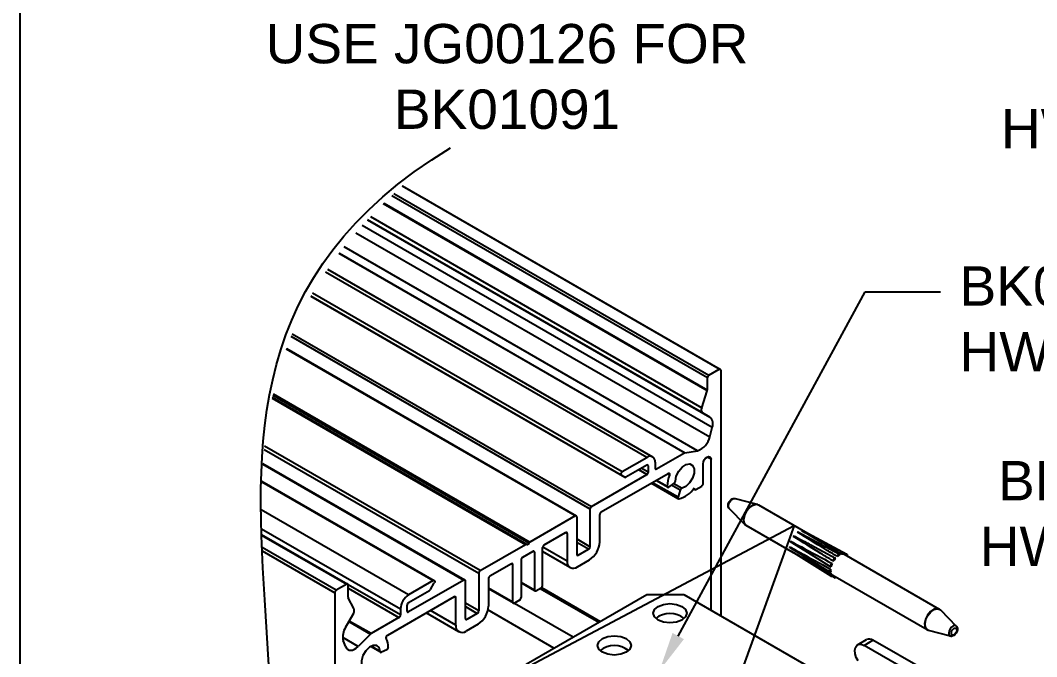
# Model space of a CAD drawing. Extents: x 0 to 10.3, y -9 to 0.
# Drawn here: x 0 to 4.842, y -6.08 to -3.047 of the extents above; entities that cross this region are included whole.
import ezdxf
from ezdxf import colors
from ezdxf.entities.mleader import LeaderData, LeaderLine
from ezdxf.math import Vec2, Vec3

# ---------------------------------------------------------------- set-up
doc = ezdxf.new("R2010")
doc.units = 0
doc.header["$LTSCALE"] = 0.5
doc.header["$MEASUREMENT"] = 0
for name, color, linetype in [('Brackets', 181, 'CONTINUOUS'), ('Dimension', 10, 'CONTINUOUS'), ('FAB DWG', 221, 'CONTINUOUS'), ('Hardware', 242, 'CONTINUOUS'), ('Housing', 150, 'CONTINUOUS')]:
    doc.layers.add(name, color=color, linetype=linetype)
doc.layers.add('Text-Unprinted', color=131, linetype='CONTINUOUS', plot=False)
doc.styles.get("Standard").update_dxf_attribs({"font": 'arial.ttf'})

msp = doc.modelspace()

# ---------------------------------------------------------------- linework, layer by layer
at = {"layer": 'Brackets', "transparency": 16777216}
for p, q in [((2.4099, -6.1158), (2.9845, -5.7842)), ((2.9845, -5.7842), (3.1612, -5.7842)), ((3.1612, -5.7842), (3.9047, -6.2133)), ((3.9888, -6.0236), (4.031, -5.9992)), ((4.02, -6.0267), (4.0623, -6.0023)), ((4.3103, -6.1454), (4.0623, -6.0023)), ((4.268, -6.1698), (4.02, -6.0267))]:
    msp.add_line(p, q, dxfattribs=at)
at = {"layer": 'Brackets', "transparency": 16777216, "flags": 128}
for points in [[(3.1515, -5.9062), (3.1256, -5.9162), (3.0949, -5.9197), (3.0643, -5.9162), (3.0384, -5.9062), (3.021, -5.8912), (3.0149, -5.8735), (3.021, -5.8558), (3.0384, -5.8409), (3.0643, -5.8309), (3.0949, -5.8273), (3.1256, -5.8309), (3.1515, -5.8409), (3.1689, -5.8558), (3.1749, -5.8735), (3.1689, -5.8912), (3.1515, -5.9062)], [(2.8863, -6.0592), (2.8604, -6.0692), (2.8298, -6.0727), (2.7992, -6.0692), (2.7732, -6.0592), (2.7559, -6.0442), (2.7498, -6.0265), (2.7559, -6.0089), (2.7732, -5.9939), (2.7992, -5.9839), (2.8298, -5.9804), (2.8604, -5.9839), (2.8863, -5.9939), (2.9037, -6.0089), (2.9098, -6.0265), (2.9037, -6.0442), (2.8863, -6.0592)], [(3.9916, -6.1004), (3.9827, -6.0836), (3.9773, -6.0663), (3.9759, -6.05), (3.9785, -6.0363), (3.9849, -6.0264), (3.9947, -6.0213), (4.0067, -6.0214), (4.02, -6.0267)]]:
    msp.add_lwpolyline(points, dxfattribs=at)
at = {"layer": 'Brackets', "transparency": 16777216}
for centre, radius, start, end in [((3.0949, -5.984), 0.1096, 51.7271, 128.2729), ((4.0441, -6.0268), 0.0305, 53.3912, 115.307), ((2.8298, -6.137), 0.1096, 51.7271, 128.2729)]:
    msp.add_arc(centre, radius, start, end, dxfattribs=at)
at = {"layer": 'Dimension', "transparency": 16777216}
msp.add_open_spline([(0, -8.3069), (1.2773, -7.5535), (1.1708, -5.9026), (1.0643, -4.2517), (2.0498, -3.6549)], degree=3, knots=[0.073588, 0.073588, 0.073588, 0.073588, 1, 1.908891, 1.908891, 1.908891, 1.908891], dxfattribs=at)
at = {"layer": 'Hardware', "transparency": 16777216}
for p, q in [((3.4026, -5.3259), (3.4053, -5.3263)), ((3.4053, -5.3263), (3.5099, -5.3536)), ((3.4534, -5.4515), (3.3774, -5.3746)), ((3.506, -5.3535), (3.5164, -5.3562)), ((3.5164, -5.3562), (3.78, -5.5083)), ((3.6829, -5.5851), (3.4589, -5.4558)), ((3.7049, -5.4858), (3.9029, -5.5917)), ((3.7251, -5.479), (3.9231, -5.585)), ((3.752, -5.4922), (3.9385, -5.592)), ((3.8562, -5.6777), (3.6654, -5.5592)), ((3.7523, -5.5845), (3.6695, -5.5332)), ((3.7662, -5.5478), (3.8832, -5.6105)), ((3.8626, -5.6966), (3.6718, -5.5782)), ((3.8604, -5.6518), (3.7518, -5.5844)), ((3.9247, -5.5919), (4.3777, -5.8534)), ((3.878, -5.7037), (3.8665, -5.6966)), ((4.3203, -5.953), (3.8704, -5.6933)), ((4.3833, -5.8576), (4.4593, -5.9346)), ((4.3203, -5.953), (4.3234, -5.9544)), ((4.4314, -5.9829), (4.3268, -5.9556))]:
    msp.add_line(p, q, dxfattribs=at)
at = {"layer": 'Hardware', "transparency": 16777216, "flags": 128}
for points in [[(3.3774, -5.3746), (3.3746, -5.3698), (3.3736, -5.3614), (3.3757, -5.3516), (3.3805, -5.3417), (3.3873, -5.3334), (3.3951, -5.3278), (3.4026, -5.3259)], [(3.5132, -5.3548), (3.5044, -5.3529), (3.4892, -5.3567), (3.4735, -5.368), (3.4598, -5.3848), (3.45, -5.4048), (3.4457, -5.4249), (3.4476, -5.4419), (3.4554, -5.4533), (3.4561, -5.4538)], [(3.4589, -5.4558), (3.4568, -5.4544), (3.449, -5.4429), (3.4471, -5.4258), (3.4514, -5.4057), (3.4612, -5.3856), (3.475, -5.3687), (3.4908, -5.3574), (3.506, -5.3535)], [(3.884, -5.6111), (3.8823, -5.6102), (3.88, -5.6104), (3.8776, -5.6118), (3.8753, -5.6142), (3.8736, -5.6171), (3.8726, -5.6203), (3.8725, -5.6231), (3.8734, -5.6253)], [(3.9048, -5.5953), (3.9042, -5.593), (3.9027, -5.5916), (3.9005, -5.5914), (3.8981, -5.5924), (3.8958, -5.5945), (3.8938, -5.5973), (3.8925, -5.6004), (3.8921, -5.6034)], [(3.9245, -5.5926), (3.9251, -5.5895), (3.9247, -5.5869), (3.9235, -5.5852), (3.9216, -5.5846), (3.9193, -5.5852), (3.9168, -5.5869), (3.9147, -5.5894), (3.9131, -5.5925)], [(3.9396, -5.6005), (3.9404, -5.5977), (3.9404, -5.5949), (3.9394, -5.5928), (3.9377, -5.5917), (3.9355, -5.5919), (3.9331, -5.5932), (3.9308, -5.5955)], [(3.8602, -5.6629), (3.8579, -5.665), (3.8559, -5.6679), (3.8547, -5.671), (3.8544, -5.674), (3.855, -5.6764), (3.8564, -5.6778), (3.8585, -5.6781), (3.8609, -5.6772)], [(3.8677, -5.6359), (3.8653, -5.6365), (3.8629, -5.6383), (3.8608, -5.641), (3.8593, -5.644), (3.8587, -5.6471), (3.8589, -5.6498), (3.8601, -5.6516), (3.862, -5.6523)], [(3.8635, -5.685), (3.8618, -5.688), (3.8609, -5.6911), (3.8609, -5.6939), (3.8618, -5.696), (3.8635, -5.697), (3.8658, -5.6969), (3.8682, -5.6956), (3.8705, -5.6933)], [(3.8766, -5.6969), (3.8762, -5.6993), (3.8766, -5.7018), (3.8778, -5.7036), (3.8797, -5.7042), (3.882, -5.7036), (3.8844, -5.7019), (3.8848, -5.7016)], [(4.3777, -5.8534), (4.3674, -5.8507), (4.3521, -5.8545), (4.3364, -5.8658), (4.3225, -5.8828), (4.3127, -5.9028), (4.3085, -5.923), (4.3104, -5.9401), (4.3181, -5.9515), (4.3203, -5.953)], [(4.3268, -5.9556), (4.3198, -5.9522), (4.312, -5.9408), (4.3102, -5.9238), (4.3144, -5.9037), (4.3242, -5.8837), (4.338, -5.8669), (4.3536, -5.8556), (4.3688, -5.8518)], [(4.3688, -5.8518), (4.3813, -5.8559), (4.3833, -5.8576)], [(4.4521, -5.9317), (4.4446, -5.9336), (4.4369, -5.9391), (4.4301, -5.9475), (4.4253, -5.9573), (4.4232, -5.9672), (4.4241, -5.9756), (4.428, -5.9812), (4.4314, -5.9829)], [(4.4546, -5.9438), (4.4586, -5.9451), (4.4611, -5.9488), (4.4617, -5.9543), (4.4603, -5.9608), (4.4572, -5.9672), (4.4527, -5.9727), (4.4477, -5.9763), (4.4427, -5.9775), (4.4387, -5.9762), (4.4362, -5.9725), (4.4356, -5.967), (4.437, -5.9606), (4.4402, -5.9541), (4.4446, -5.9487), (4.4497, -5.945), (4.4546, -5.9438)], [(4.4593, -5.9346), (4.4583, -5.9337), (4.4521, -5.9317)]]:
    msp.add_lwpolyline(points, dxfattribs=at)
at = {"layer": 'Hardware', "transparency": 16777216}
for centre, radius, start, end in [((3.6856, -5.5068), 0.00247, 106.1064, 180.0197), ((3.7047, -5.4875), 0.00178, 82.4492, 170.6358), ((3.7248, -5.4803), 0.00132, 74.6354, 152.5738), ((3.6666, -5.5582), 0.00166, 131.7209, 220.0359), ((3.6717, -5.5325), 0.00235, 122.2759, 199.1025), ((3.6726, -5.5773), 0.00123, 152.2471, 226.8405), ((3.9542, -5.675), 0.0949, 137.7026, 148.4234), ((3.9297, -5.6481), 0.0584, 115.1954, 130.022), ((3.9186, -5.617), 0.0251, 76.4607, 102.541), ((3.9097, -5.6677), 0.0498, 174.5078, 191.0154), ((3.9491, -5.6736), 0.0897, 155.1232, 166.2551), ((3.8833, -5.6755), 0.0219, 205.6343, 234.2445)]:
    msp.add_arc(centre, radius, start, end, dxfattribs=at)
for points, knots in [([(3.3774, -5.3745), (3.3773, -5.3744), (3.3754, -5.3731), (3.3733, -5.3686), (3.3716, -5.3614), (3.3725, -5.3525), (3.3764, -5.3427), (3.383, -5.3337), (3.391, -5.3277), (3.3974, -5.3258), (3.4006, -5.3257), (3.4011, -5.3257)], [0, 0, 0, 0, 0.006263, 0.114663, 0.229764, 0.367656, 0.522934, 0.679727, 0.843081, 0.979058, 1, 1, 1, 1]), ([(3.8734, -5.6253), (3.8696, -5.623), (3.8496, -5.6105), (3.7861, -5.5711), (3.7265, -5.5339), (3.6831, -5.5068)], [0, 0, 0, 0, 0.058989, 0.3150592, 1, 1, 1, 1]), ([(3.6849, -5.5045), (3.6854, -5.5047), (3.6892, -5.5067), (3.7063, -5.5158), (3.7329, -5.53), (3.7562, -5.5425), (3.7663, -5.5479)], [0, 0, 0, 0, 0.018253, 0.140495, 0.629465, 1, 1, 1, 1]), ([(3.8921, -5.6034), (3.8884, -5.6011), (3.8685, -5.5889), (3.8054, -5.5501), (3.7461, -5.5137), (3.7029, -5.4872)], [0, 0, 0, 0, 0.058989, 0.315059, 1, 1, 1, 1]), ([(3.9131, -5.5925), (3.9094, -5.5903), (3.8895, -5.5784), (3.8263, -5.5407), (3.7669, -5.5054), (3.7236, -5.4797)], [0, 0, 0, 0, 0.058989, 0.315059, 1, 1, 1, 1]), ([(3.6655, -5.5569), (3.666, -5.5572), (3.6697, -5.5592), (3.6864, -5.5683), (3.7507, -5.6033), (3.812, -5.6367), (3.8602, -5.6629)], [0, 0, 0, 0, 0.007458, 0.057409, 0.257212, 1, 1, 1, 1]), ([(3.6704, -5.5305), (3.6709, -5.5307), (3.6747, -5.5327), (3.6916, -5.5417), (3.7568, -5.5765), (3.8188, -5.6097), (3.8677, -5.6359)], [0, 0, 0, 0, 0.007458, 0.057409, 0.257212, 1, 1, 1, 1]), ([(3.6716, -5.5768), (3.672, -5.577), (3.6757, -5.5791), (3.6921, -5.5884), (3.7555, -5.6242), (3.8159, -5.6582), (3.8635, -5.685)], [0, 0, 0, 0, 0.007458, 0.057409, 0.257212, 1, 1, 1, 1]), ([(4.4591, -5.9348), (4.4595, -5.9351), (4.4617, -5.9366), (4.4637, -5.9416), (4.4651, -5.9489), (4.4638, -5.9581), (4.4595, -5.9678), (4.4525, -5.9766), (4.4444, -5.982), (4.437, -5.984), (4.4331, -5.983), (4.4318, -5.9826)], [0, 0, 0, 0, 0.02065, 0.122624, 0.233162, 0.366103, 0.512764, 0.660326, 0.81583, 0.936641, 1, 1, 1, 1])]:
    msp.add_open_spline(points, degree=3, knots=knots, dxfattribs=at)
at = {"layer": 'Housing', "linetype": 'Continuous', "lineweight": 25, "transparency": 16777216}
for p, q in [((1.7801, -3.8729), (3.2802, -4.7388)), ((3.3297, -4.7103), (1.8188, -3.8381)), ((1.8212, -3.836), (3.3347, -4.7098)), ((3.2725, -4.813), (1.7285, -3.9217)), ((1.7312, -3.919), (3.2731, -4.8091)), ((3.2731, -4.7511), (1.7693, -3.8829)), ((3.2504, -4.9186), (1.6543, -3.9972)), ((1.6543, -3.9972), (3.2857, -4.939)), ((1.6682, -3.9825), (3.2461, -4.8934)), ((1.5983, -4.0594), (3.2845, -5.0328)), ((3.2964, -4.9885), (1.6282, -4.0255)), ((3.1639, -5.1088), (1.5178, -4.1585)), ((1.519, -4.1569), (3.1663, -5.1079)), ((3.2256, -5.0986), (1.5424, -4.1268)), ((2.985, -5.1304), (1.4546, -4.2469)), ((1.4637, -4.2335), (3.0125, -5.1277)), ((1.3924, -4.3464), (2.8677, -5.1981)), ((2.8627, -5.2149), (1.384, -4.3613)), ((1.384, -4.3613), (2.8804, -5.2251)), ((1.2958, -4.541), (2.7216, -5.3641)), ((2.7145, -5.3764), (1.2903, -4.5542)), ((2.6438, -5.409), (1.2671, -4.6142)), ((1.2681, -4.6114), (2.6488, -5.4085)), ((3.2802, -4.7388), (3.3297, -4.7103)), ((3.3368, -4.7144), (3.3368, -5.8856)), ((3.2731, -4.8091), (3.2731, -4.7511)), ((2.4225, -5.5391), (1.2024, -4.8348)), ((1.2041, -4.8276), (2.4275, -5.5339)), ((3.2461, -4.8934), (3.2725, -4.813)), ((1.1995, -4.848), (2.4075, -5.5454)), ((2.4125, -5.5449), (1.2002, -4.845)), ((3.2857, -4.939), (3.2504, -4.9186)), ((3.2845, -5.0328), (3.2964, -4.9885)), ((2.1913, -5.6703), (1.1631, -5.0767)), ((1.1615, -5.0921), (2.1842, -5.6825)), ((2.8677, -5.1981), (2.985, -5.1304)), ((3.031, -5.1855), (3.1639, -5.1088)), ((3.1663, -5.1079), (3.2256, -5.0986)), ((3.2908, -5.1393), (3.272, -5.1285)), ((1.1556, -5.1622), (2.1135, -5.7152)), ((1.1558, -5.1589), (2.1185, -5.7147)), ((2.985, -5.1671), (2.8854, -5.2246)), ((2.9921, -5.1712), (2.985, -5.1671)), ((2.9921, -5.1998), (2.9921, -5.1712)), ((3.0239, -5.1529), (3.0239, -5.1814)), ((3.2533, -5.2549), (3.2533, -5.161)), ((3.2908, -5.859), (3.2908, -5.1393)), ((2.7216, -5.3641), (2.985, -5.212)), ((2.7676, -5.3906), (3.0862, -5.2067)), ((2.8804, -5.2251), (2.8627, -5.2149)), ((2.985, -5.212), (2.9461, -5.1896)), ((2.9602, -5.1814), (2.9921, -5.1998)), ((3.0239, -5.1814), (3.031, -5.1855)), ((3.0923, -5.2153), (3.0818, -5.2092)), ((1.1509, -5.2465), (1.9674, -5.7179)), ((1.151, -5.2432), (1.9724, -5.7174)), ((3.1349, -5.3275), (3.0059, -5.2531)), ((3.0125, -5.2493), (3.1335, -5.3191)), ((3.0838, -5.2728), (3.0278, -5.2404)), ((3.0307, -5.2387), (3.0817, -5.2682)), ((3.0894, -5.2719), (3.1142, -5.2551)), ((3.144, -5.287), (3.1025, -5.263)), ((3.1138, -5.2554), (3.1525, -5.2777)), ((3.2108, -5.2763), (3.2108, -5.2794)), ((3.2179, -5.2835), (3.2462, -5.2672)), ((3.144, -5.287), (3.1335, -5.3191)), ((3.2129, -5.284), (3.2073, -5.2807)), ((3.2091, -5.2784), (3.2108, -5.2794)), ((1.8501, -5.7856), (1.1482, -5.3804)), ((2.6438, -5.409), (2.4275, -5.5339)), ((2.6509, -5.4131), (2.6509, -5.5927)), ((2.7145, -5.556), (2.7145, -5.3764)), ((2.7605, -5.5335), (2.7605, -5.4029)), ((1.1491, -5.4707), (1.8112, -5.8529)), ((1.1497, -5.4976), (1.5599, -5.7344)), ((1.1498, -5.501), (1.5549, -5.7349)), ((2.4953, -5.5478), (2.5979, -5.4886)), ((2.6049, -5.4927), (2.5979, -5.4886)), ((2.6049, -5.4927), (2.6049, -5.6233)), ((2.6509, -5.5193), (2.7145, -5.556)), ((1.5054, -5.7634), (1.1516, -5.5592)), ((2.1913, -5.6703), (2.4075, -5.5454)), ((2.4125, -5.5449), (2.4175, -5.5478)), ((2.4225, -5.5391), (2.4175, -5.5478)), ((2.4883, -5.7397), (2.4883, -5.5601)), ((2.4889, -5.5563), (2.6049, -5.6233)), ((2.7075, -5.5682), (2.6509, -5.5356)), ((2.658, -5.5968), (2.7075, -5.5682)), ((1.1523, -5.5759), (1.4983, -5.7757)), ((2.4423, -5.5784), (2.3928, -5.607)), ((2.4494, -5.5825), (2.4423, -5.5784)), ((2.4494, -5.5825), (2.4494, -5.7621)), ((2.6194, -5.6554), (2.4883, -5.5797)), ((2.6509, -5.5927), (2.658, -5.5968)), ((2.3398, -5.6376), (2.2372, -5.6968)), ((2.3398, -5.6376), (2.3468, -5.6417)), ((2.3468, -5.8213), (2.3468, -5.6417)), ((2.3857, -5.6192), (2.3857, -5.7989)), ((2.6544, -5.6519), (2.711, -5.6193)), ((2.1842, -5.6825), (2.1842, -5.8621)), ((2.2302, -5.709), (2.2302, -5.8397)), ((1.5549, -5.7349), (1.5054, -5.7634)), ((1.8112, -5.8815), (1.5618, -5.7375)), ((1.5619, -5.797), (1.5619, -5.739)), ((1.5619, -5.7539), (1.8041, -5.8937)), ((2.1135, -5.7152), (1.8501, -5.8672)), ((1.9674, -5.7179), (1.8501, -5.7856)), ((1.9547, -5.7595), (1.9724, -5.7289)), ((2.1206, -5.8989), (2.1206, -5.7192)), ((2.3468, -5.8213), (2.2302, -5.754)), ((2.3489, -5.8259), (2.2302, -5.7574)), ((2.3857, -5.7254), (2.4494, -5.7621)), ((2.4514, -5.7667), (2.3857, -5.7288)), ((2.4564, -5.7662), (2.4812, -5.7519)), ((2.4759, -5.755), (2.7555, -5.9164)), ((2.483, -5.7506), (2.7628, -5.9122)), ((1.4983, -5.7757), (1.4983, -8.8622)), ((1.5889, -5.8501), (1.5626, -5.8001)), ((2.0675, -5.7948), (1.7489, -5.9787)), ((1.8501, -5.8223), (1.9497, -5.7648)), ((2.0675, -5.7948), (2.0746, -5.7989)), ((2.0746, -5.9295), (2.0746, -5.7989)), ((1.8112, -5.8529), (1.8112, -5.8815)), ((1.843, -5.8631), (1.843, -5.8346)), ((2.1842, -5.8621), (2.1206, -5.8254)), ((2.1206, -5.8417), (2.1771, -5.8744)), ((2.5424, -6.0394), (2.228, -5.8578)), ((2.3787, -5.8111), (2.3539, -5.8254)), ((2.3548, -5.8249), (2.6344, -5.9863)), ((1.5494, -5.9413), (1.5847, -5.8802)), ((1.8041, -5.8937), (1.6712, -5.9705)), ((1.8501, -5.8672), (1.843, -5.8631)), ((2.0891, -5.9615), (1.9339, -5.8719)), ((2.0746, -5.9295), (1.9544, -5.8601)), ((2.1276, -5.903), (2.1206, -5.8989)), ((2.1771, -5.8744), (2.1276, -5.903)), ((1.5658, -5.9129), (1.6688, -5.9724)), ((1.6712, -5.9705), (1.5672, -5.9104)), ((2.1807, -5.9254), (2.1241, -5.9581)), ((1.6095, -6.0316), (1.536, -5.9892)), ((1.5505, -6.0339), (1.5387, -6.0032)), ((1.6688, -5.9724), (1.6095, -6.0316)), ((1.7165, -6.0596), (1.6687, -6.0321)), ((1.7144, -6.0555), (1.6714, -6.0306)), ((1.7457, -6.0477), (1.7208, -6.0595))]:
    msp.add_line(p, q, dxfattribs=at)
at = {"layer": 'Housing', "linetype": 'Continuous', "lineweight": 25, "transparency": 16777216, "flags": 128}
for points in [[(3.2533, -5.161), (3.2547, -5.1519), (3.2588, -5.1425), (3.2648, -5.1343), (3.272, -5.1285), (3.2792, -5.126), (3.2853, -5.1272), (3.2894, -5.1319), (3.2908, -5.1393)], [(3.1207, -5.2436), (3.1254, -5.2201), (3.1369, -5.1966), (3.1533, -5.1771), (3.1719, -5.1648), (3.1894, -5.1618), (3.203, -5.1687), (3.2103, -5.1842), (3.2101, -5.2058), (3.2024, -5.2297), (3.1886, -5.2521), (3.171, -5.269), (3.1525, -5.2777)], [(2.8677, -5.1981), (2.8657, -5.1996), (2.8638, -5.2017), (2.8622, -5.2042), (2.8612, -5.2069), (2.8607, -5.2095), (2.8608, -5.2119), (2.8615, -5.2137), (2.8627, -5.2149)], [(3.0862, -5.2067), (3.088, -5.2059), (3.0897, -5.2058), (3.0911, -5.2062), (3.0923, -5.2072), (3.093, -5.2088), (3.0932, -5.2107), (3.093, -5.2129), (3.0923, -5.2153)], [(3.0817, -5.2682), (3.0819, -5.2698), (3.0823, -5.2711), (3.0831, -5.2722), (3.084, -5.2729), (3.0852, -5.2732), (3.0865, -5.2732), (3.088, -5.2727), (3.0894, -5.2719)], [(3.1335, -5.3191), (3.133, -5.321), (3.1328, -5.3228), (3.1329, -5.3244), (3.1333, -5.3258), (3.134, -5.3268), (3.135, -5.3276), (3.1362, -5.3279), (3.1375, -5.3279)], [(1.9674, -5.7179), (1.9694, -5.717), (1.9713, -5.717), (1.9728, -5.7177), (1.9739, -5.7191), (1.9744, -5.7212), (1.9743, -5.7236), (1.9736, -5.7263), (1.9724, -5.7289)], [(1.5505, -6.0339), (1.5544, -6.041), (1.5598, -6.0462), (1.5666, -6.0493), (1.5743, -6.0501), (1.5828, -6.0486), (1.5917, -6.0449), (1.6007, -6.0392), (1.6095, -6.0316)], [(1.7144, -6.0555), (1.7097, -6.0374), (1.6982, -6.0272), (1.6818, -6.0266), (1.6632, -6.0357), (1.6457, -6.053), (1.6321, -6.0755), (1.6248, -6.0995), (1.625, -6.1208), (1.6326, -6.136), (1.6464, -6.1424), (1.6641, -6.1389), (1.6826, -6.1262)]]:
    msp.add_lwpolyline(points, dxfattribs=at)
at = {"layer": 'Housing', "linetype": 'Continuous', "lineweight": 25, "transparency": 16777216}
for centre, radius, start, end in [((3.2885, -4.7518), 0.0154, 122.6055, 177.3945), ((3.3325, -4.7137), 0.00437, 350.786, 129.2033), ((3.2607, -4.809), 0.0125, 341.2194, 359.1697), ((3.2649, -4.9032), 0.0211, 152.267, 226.7457), ((3.2571, -4.9711), 0.043, 336.0699, 48.2977), ((3.1976, -5.0142), 0.0889, 288.3623, 347.9013), ((3.0002, -5.149), 0.024, 350.786, 129.2033), ((3.1675, -5.1149), 0.00711, 100.024, 120.9546), ((2.9878, -5.1705), 0.00437, 350.786, 129.2033), ((2.8825, -5.2205), 0.00503, 245.686, 305.6182), ((2.9767, -5.1991), 0.0154, 302.6055, 357.3945), ((3.0282, -5.1821), 0.00437, 170.786, 309.2033), ((3.2358, -5.2716), 0.1541, 158.5886, 178.7427), ((3.1051, -5.2424), 0.0157, 305.8309, 355.4589), ((3.1058, -5.205), 0.1269, 284.4604, 325.8462), ((3.1572, -5.2906), 0.0137, 110.2214, 164.6369), ((3.2379, -5.2542), 0.0154, 302.6055, 357.3945), ((3.2151, -5.2801), 0.00437, 170.786, 309.2033), ((2.7299, -5.377), 0.0154, 122.6055, 177.3945), ((2.6466, -5.4124), 0.00437, 350.786, 129.2033), ((2.7758, -5.4036), 0.0154, 122.6055, 177.3945), ((2.6006, -5.492), 0.00437, 350.786, 129.2033), ((2.4105, -5.5495), 0.00503, 65.686, 125.6182), ((2.4352, -5.5461), 0.0144, 121.9547, 151.1444), ((2.5036, -5.5608), 0.0154, 122.6055, 177.3945), ((2.6992, -5.5553), 0.0154, 302.6055, 357.3945), ((2.653, -5.5286), 0.1076, 302.6055, 357.3945), ((2.4011, -5.6199), 0.0154, 122.6055, 177.3945), ((2.4451, -5.5818), 0.00437, 350.786, 129.2033), ((2.6552, -5.5934), 0.00437, 170.786, 309.2033), ((2.3425, -5.641), 0.00437, 350.786, 129.2033), ((2.6351, -5.6282), 0.0306, 170.786, 309.2033), ((2.1995, -5.6832), 0.0154, 122.6055, 177.3945), ((2.2455, -5.7097), 0.0154, 122.6055, 177.3945), ((1.5576, -5.7383), 0.00437, 350.786, 129.2033), ((1.9421, -5.7526), 0.0144, 301.9547, 331.1444), ((2.1162, -5.7185), 0.00437, 350.786, 129.2033), ((2.4537, -5.7628), 0.00437, 170.786, 309.2033), ((2.4729, -5.739), 0.0154, 302.6055, 357.3945), ((1.5137, -5.7764), 0.0154, 122.6055, 177.3945), ((1.5685, -5.7972), 0.0066, 178.4318, 205.9359), ((1.8956, -5.8568), 0.0845, 122.6055, 177.3945), ((2.0703, -5.7982), 0.00437, 350.786, 129.2033), ((2.3704, -5.7982), 0.0154, 302.6055, 357.3945), ((1.557, -5.8609), 0.0338, 325.2486, 18.7756), ((1.8584, -5.8353), 0.0154, 122.6055, 177.3945), ((2.1227, -5.8348), 0.1076, 302.6055, 357.3945), ((2.3511, -5.822), 0.00437, 170.786, 309.2033), ((1.7958, -5.8808), 0.0154, 302.6055, 357.3945), ((1.8473, -5.8638), 0.00437, 170.786, 309.2033), ((2.1249, -5.8996), 0.00437, 170.786, 309.2033), ((2.1688, -5.8614), 0.0154, 302.6055, 357.3945), ((1.6138, -5.9843), 0.0774, 146.2754, 194.1136), ((2.1048, -5.9344), 0.0306, 170.786, 309.2033), ((1.6773, -5.9807), 0.0119, 120.5698, 135.4031), ((1.7554, -5.9903), 0.0133, 119.0141, 198.0148), ((1.6796, -6.0326), 0.0737, 358.0667, 31.1675), ((1.7382, -6.0345), 0.0151, 299.4098, 357.8546), ((1.7186, -6.0559), 0.00422, 173.8358, 302.286)]:
    msp.add_arc(centre, radius, start, end, dxfattribs=at)
at = {"layer": 'Text-Unprinted', "transparency": 16777216}
msp.add_lwpolyline([(0, 0), (10.3248, 0), (10.3248, -8.9406), (0, -8.9406)], close=True, dxfattribs=at)

# ---------------------------------------------------------------- texts
at = {"layer": 'FAB DWG', "transparency": 16777216, "insert": (2.3189, -3.3155), "char_height": 0.1875, "attachment_point": 5}
msp.add_mtext_dynamic_manual_height_columns('USE JG00126 FOR BK01091', width=2.949978, gutter_width=0.625, heights=[0], dxfattribs=at)

# ---------------------------------------------------------------- leaders
at = {"layer": 'FAB DWG', "transparency": 16777216}
ml = msp.add_multileader_mtext('Standard', dxfattribs=at)
ml.set_content('HW14204', color=256)
ml.set_leader_properties()
ml.build(insert=Vec2(0, 0))
ml.multileader.update_dxf_attribs({"text_right_attachment_type": 2, "dogleg_length": 0.36, "arrow_head_size": 0.188})
ctx = ml.context
ctx.base_point, ctx.char_height, ctx.arrow_head_size, ctx.landing_gap_size, ctx.plane_origin = Vec3(4.6154, -3.5649), 0.188, 0.188, 0.09, Vec3(6.7485, -3.8676)
ctx.right_attachment, ctx.text_align_type = 2, 2
notes = []
notes.append((ctx, [(0, (1, 1, 0), (6.0953, -3.5652), (-1, 0), 0.1658, [(0, [(6.4687, -3.9262)], 0, [])])]))
ctx.mtext.insert, ctx.mtext.alignment, ctx.mtext.flow_direction = Vec3(5.8395, -3.4693), 3, 5
ml = msp.add_multileader_mtext('Standard', dxfattribs=at)
ml.set_content('BK01091 (x1)\\PHW00289 (x2)', color=256)
ml.set_leader_properties()
ml.build(insert=Vec2(0, 0))
ml.multileader.update_dxf_attribs({"text_right_attachment_type": 2, "dogleg_length": 0.36, "arrow_head_size": 0.188})
ctx = ml.context
ctx.base_point, ctx.char_height, ctx.arrow_head_size, ctx.landing_gap_size, ctx.plane_origin = Vec3(4.3845, -4.3408), 0.188, 0.188, 0.09, Vec3(7.0566, -5.2619)
ctx.right_attachment = 2
notes.append((ctx, [(1, (1, 1, 0), (4.0245, -4.3408), (1, 0), 0.36, [(0, [(3.0449, -6.1474)], 0, [])])]))
ctx.mtext.insert, ctx.mtext.flow_direction = Vec3(4.4745, -4.2192), 5
ml = msp.add_multileader_mtext('Standard', dxfattribs=at)
ml.set_content('BK01090 (x1)\\PHW00289 (x2)', color=256)
ml.set_leader_properties()
ml.build(insert=Vec2(0, 0))
ml.multileader.update_dxf_attribs({"text_right_attachment_type": 2, "dogleg_length": 0.36, "arrow_head_size": 0.188})
ctx = ml.context
ctx.base_point, ctx.char_height, ctx.arrow_head_size, ctx.landing_gap_size, ctx.plane_origin = Vec3(4.5111, -5.269), 0.188, 0.188, 0.09, Vec3(3.8795, -5.2619)
ctx.right_attachment, ctx.text_align_type = 2, 2
notes.append((ctx, [(1, (1, 1, 0), (6.7137, -5.4289), (-1, 0), 0.36, [(0, [(7.046, -6.4194)], 0, [])])]))
ctx.mtext.insert, ctx.mtext.width, ctx.mtext.alignment, ctx.mtext.flow_direction = Vec3(6.2637, -5.1474), 2.308827, 3, 5
ml = msp.add_multileader_mtext('Standard', dxfattribs=at)
ml.set_content('PN00014 (x2)', color=256)
ml.set_leader_properties()
ml.build(insert=Vec2(0, 0))
ml.multileader.update_dxf_attribs({"text_right_attachment_type": 2, "dogleg_length": 0.36, "arrow_head_size": 0.188})
ctx = ml.context
ctx.base_point, ctx.char_height, ctx.arrow_head_size, ctx.landing_gap_size, ctx.plane_origin = Vec3(2.9305, -8.5349), 0.188, 0.188, 0.09, Vec3(3.5921, -5.8857)
ctx.right_attachment = 2
notes.append((ctx, [(0, (1, 1, 0), (2.5705, -8.5349), (1, 0), 0.36, [(1, [(2.128, -6.2826), (3.6869, -5.4546)], 0, [])])]))
ctx.mtext.insert, ctx.mtext.flow_direction = Vec3(3.0205, -8.4132), 5
for ctx, leaders in notes:
    for number, flags, end, landing, length, lines in leaders:
        leader = LeaderData()
        leader.index, (leader.has_last_leader_line, leader.has_dogleg_vector, leader.attachment_direction) = number, flags
        leader.last_leader_point, leader.dogleg_vector, leader.dogleg_length = Vec3(end), Vec3(landing), length
        for number, points, colour, breaks in lines:
            line = LeaderLine()
            line.index, line.vertices, line.color, line.breaks = number, Vec3.list(points), colors.encode_raw_color(colour), breaks
            leader.lines.append(line)
        ctx.leaders.append(leader)

doc.saveas('drawing.dxf')
